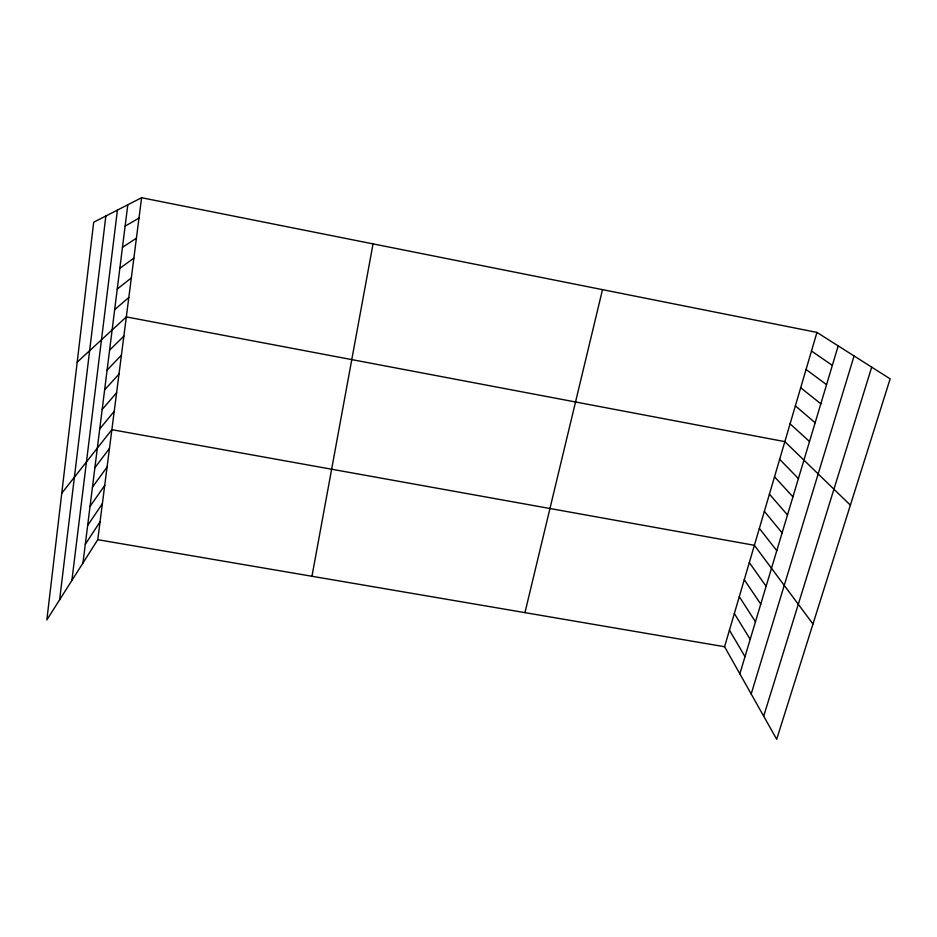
<?xml version="1.0" encoding="UTF-8"?>
<svg xmlns="http://www.w3.org/2000/svg" width="937" height="937" viewBox="0 0 937 937"><rect width="100%" height="100%" fill="white"/><g stroke="black" fill="none" stroke-linecap="round" stroke-linejoin="round"><path stroke-width="1.41" d="M59.64 599.762L105.846 216.014M71.88 580.471L117.418 210.099M82.948 563.043L127.795 204.793M141.604 197.73L93.677 222.233L46.85 619.907L97.764 539.689L141.604 197.73L816.947 332.412L890.15 378.841L776.679 739.27L724.582 646.729L816.947 332.412M311.962 576.267L373.043 243.889M524.954 612.646L602.503 289.65M739.843 673.844L838.193 345.882M751.181 693.977L854.076 355.966M763.678 716.173L871.703 367.14M85.29 544.35L100.06 521.768M87.645 525.47L102.379 503.684M90.034 506.413L104.721 485.436M92.447 487.17L107.087 467.024M94.871 467.739L109.465 448.436M61.772 493.237L111.866 429.673L754.39 545.299L812.965 623.983M99.744 428.9L114.22 411.308M102.168 409.492L116.598 392.767M104.616 389.897L118.999 374.062M107.099 370.127L121.423 355.182M109.594 350.157L123.86 336.137M77.197 362.15L126.331 316.905L784.843 441.632L850.386 505.16M114.665 309.632L128.814 297.509M117.242 289.076L131.321 277.926M119.842 268.31L133.862 258.155M122.466 247.356L136.415 238.209M125.113 226.18L138.992 218.063M97.764 539.689L724.582 646.729M811.477 351.012L832.349 365.371M806.054 369.459L826.551 384.674M800.678 387.742L820.824 403.8M795.361 405.862L815.143 422.751M790.078 423.829L809.509 441.526M779.654 459.294L798.394 478.573M774.512 476.792L792.925 496.833M769.418 494.139L787.49 514.94M764.369 511.344L782.114 532.884M759.357 528.398L776.785 550.663M749.307 562.575L766.103 586.281M744.283 579.698L760.75 604.107M739.293 596.67L755.456 621.781M734.35 613.501L750.197 639.292M729.443 630.191L744.997 656.638"/></g></svg>
